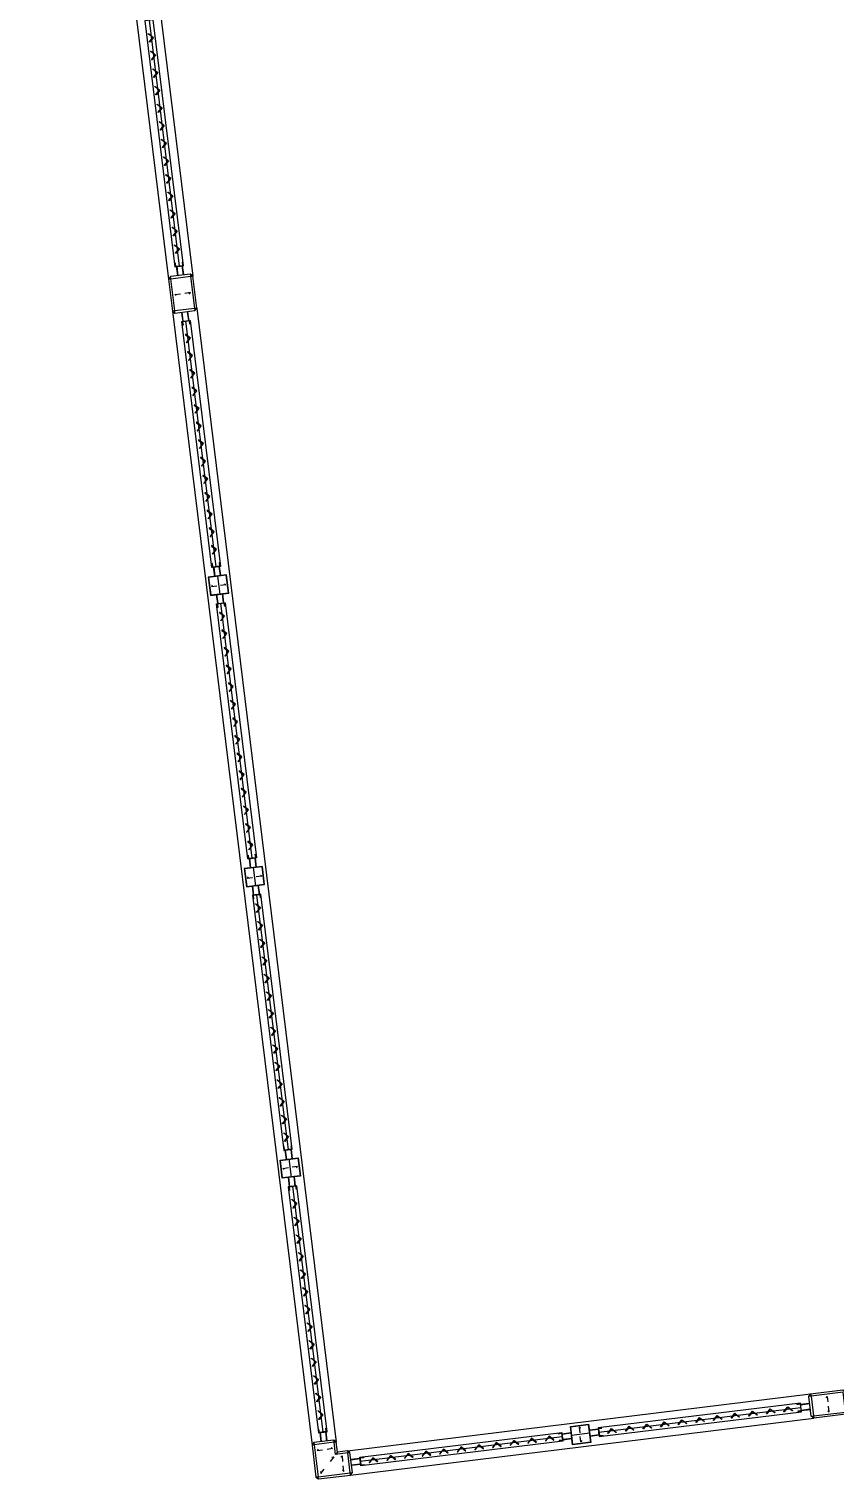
# Model space of a CAD drawing. Extents: x -15449 to 568150, y -1239737 to 53667.
# Drawn here: x 15371.554 to 15373.81, y 7574.39 to 7578.447 of the extents above; entities that cross this region are included whole.
import ezdxf

# ---------------------------------------------------------------- set-up
doc = ezdxf.new("R2010")
doc.units = 0
doc.header["$LTSCALE"] = 8
doc.layers.add('KEY PLANE', color=8, linetype='CONTINUOUS')
doc.layers.add('Title Blocks', color=255, linetype='CONTINUOUS', lineweight=9)

# ---------------------------------------------------------------- blocks, each defined once
blk = doc.blocks.new('key plane')
at = {"layer": 'KEY PLANE'}
for p, q in [((112320, -135906, -112969), (113460, -145172, -112969)), ((112519, -135882, -112988), (113658, -145148, -112988)), ((113300, -143058, -109460), (113547, -145068, -114724)), ((113523, -145071, -109460), (113529, -145121, -111800)), ((113526, -145071, -109460), (113535, -145145, -112969)), ((113529, -145121, -111800), (113532, -145145, -112969)), ((113569, -145065, -109460), (113578, -145140, -112969)), ((113572, -145065, -109460), (113578, -145114, -111800)), ((113578, -145114, -111800), (113581, -145139, -112969)), ((113492, -145434, -112988), (114631, -154701, -112988)), ((113571, -145468, -111819), (113568, -145443, -112988)), ((113580, -145517, -109479), (113571, -145443, -112988)), ((113578, -145518, -109479), (113571, -145468, -111819)), ((113624, -145512, -109479), (113615, -145437, -112988)), ((113621, -145462, -111819), (113618, -145437, -112988)), ((113627, -145511, -109479), (113621, -145462, -111819)), ((113690, -145410, -113008), (114829, -154676, -113008)), ((113849, -147524, -109479), (113602, -145514, -114743)), ((113871, -147522, -109479), (113880, -147596, -112988)), ((113874, -147521, -109479), (113883, -147596, -112988)), ((113825, -147527, -109479), (113834, -147602, -112988)), ((113828, -147527, -109479), (113837, -147601, -112988)), ((113859, -147599, -112988), (113877, -147748, -112988)), ((113861, -147825, -109479), (113852, -147751, -112988)), ((113861, -147825, -112988), (113852, -147751, -112988)), ((113864, -147825, -109479), (113855, -147750, -112988)), ((113864, -147825, -112988), (113855, -147750, -112988)), ((113908, -147819, -109479), (113899, -147745, -112988)), ((113908, -147819, -112988), (113899, -147745, -112988)), ((113911, -147819, -109479), (113902, -147745, -112988)), ((113911, -147819, -112988), (113902, -147745, -112988)), ((114142, -149906, -109479), (113886, -147822, -114743)), ((114142, -149906, -112988), (113886, -147822, -112988)), ((114117, -149909, -109479), (114127, -149984, -112988)), ((114117, -149909, -112988), (114127, -149984, -112988)), ((114120, -149909, -109479), (114130, -149984, -112988)), ((114120, -149909, -112988), (114130, -149984, -112988)), ((114151, -149981, -112988), (114170, -150130, -112988)), ((114164, -149904, -109479), (114173, -149978, -112988)), ((114164, -149904, -112988), (114173, -149978, -112988)), ((114167, -149903, -109479), (114176, -149978, -112988)), ((114167, -149903, -112988), (114176, -149978, -112988)), ((114201, -150201, -109479), (114192, -150127, -112988)), ((114201, -150201, -112988), (114192, -150127, -112988)), ((114204, -150201, -109479), (114195, -150127, -112988)), ((114204, -150201, -112988), (114195, -150127, -112988)), ((114154, -150207, -109479), (114145, -150133, -112988)), ((114154, -150207, -112988), (114145, -150133, -112988)), ((114157, -150207, -109479), (114148, -150132, -112988)), ((114157, -150207, -112988), (114148, -150132, -112988)), ((114179, -150204, -109479), (114435, -152288, -114743)), ((114179, -150204, -112988), (114435, -152288, -112988)), ((114410, -152292, -109479), (114419, -152366, -112988)), ((114410, -152292, -112988), (114419, -152366, -112988)), ((114413, -152291, -109479), (114422, -152366, -112988)), ((114413, -152291, -112988), (114422, -152366, -112988)), ((114463, -152512, -112988), (114444, -152363, -112988)), ((114457, -152286, -109479), (114466, -152360, -112988)), ((114457, -152286, -112988), (114466, -152360, -112988)), ((114460, -152285, -109479), (114469, -152360, -112988)), ((114460, -152285, -112988), (114469, -152360, -112988)), ((114447, -152589, -109479), (114438, -152515, -112988)), ((114450, -152589, -109479), (114441, -152514, -112988)), ((114472, -152586, -109479), (114719, -154596, -114743)), ((114494, -152584, -109479), (114484, -152509, -112988)), ((114497, -152583, -109479), (114487, -152509, -112988)), ((114921, -154748, -113046), (118703, -154283, -113046)), ((116973, -154596, -109537), (118623, -154393, -114781)), ((118620, -154368, -109518), (118670, -154362, -111857)), ((118621, -154371, -109518), (118695, -154362, -113027)), ((118670, -154362, -111857), (118695, -154359, -113027)), ((114945, -154946, -113027), (118728, -154481, -113027)), ((118626, -154415, -109518), (118700, -154406, -113027)), ((118626, -154418, -109518), (118676, -154412, -111857)), ((118676, -154412, -111857), (118701, -154409, -113027)), ((114694, -154599, -109479), (114700, -154649, -111819)), ((114697, -154599, -109479), (114706, -154673, -112988)), ((114741, -154593, -109479), (114750, -154668, -112988)), ((114744, -154593, -109479), (114750, -154643, -111819)), ((116675, -154633, -109537), (115025, -154835, -114781)), ((116672, -154608, -109537), (116747, -154599, -113046)), ((116673, -154611, -109537), (116747, -154602, -113046)), ((116899, -154605, -113046), (116750, -154623, -113046)), ((116970, -154571, -109537), (116896, -154580, -113046)), ((116970, -154574, -109537), (116896, -154583, -113046)), ((116976, -154618, -109537), (116901, -154627, -113046)), ((116976, -154621, -109537), (116902, -154630, -113046)), ((114700, -154649, -111819), (114703, -154674, -112988)), ((114750, -154643, -111819), (114753, -154667, -112988)), ((116678, -154654, -109537), (116753, -154645, -113046)), ((116678, -154657, -109537), (116753, -154648, -113046)), ((114839, -154758, -113008), (114824, -154778, -113008)), ((115023, -154814, -109518), (114948, -154823, -113027)), ((114973, -154817, -111857), (114948, -154820, -113027)), ((115028, -154857, -109518), (114954, -154866, -113027)), ((114979, -154866, -111857), (114954, -154869, -113027)), ((115022, -154811, -109518), (114973, -154817, -111857)), ((115028, -154860, -109518), (114979, -154866, -111857))]:
    blk.add_line(p, q, dxfattribs=at)
for points, elevation in [([(113583, -145064), (113335, -143054), (113265, -143062), (113512, -145072)], -114724), ([(113512, -145450), (113675, -145430), (113690, -145410), (113658, -145148), (113638, -145132), (113475, -145152), (113460, -145172), (113492, -145434)], -112988), ([(113640, -145150), (113672, -145412), (113510, -145432), (113477, -145170)], -112988), ([(113637, -145510), (113885, -147520), (113814, -147529), (113567, -145519)], -114743), ([(113802, -147757), (113951, -147739), (113933, -147590), (113784, -147608)], -112988), ([(113921, -147818), (114177, -149902), (114107, -149911), (113851, -147826)], -114743), ([(113921, -147818), (114177, -149902), (114107, -149911), (113851, -147826)], -112988), ([(114095, -150139), (114244, -150121), (114226, -149972), (114077, -149990)], -112988), ([(114470, -152284), (114214, -150200), (114144, -150208), (114400, -152293)], -114743), ([(114470, -152284), (114214, -150200), (114144, -150208), (114400, -152293)], -112988), ([(114370, -152372), (114519, -152354), (114537, -152503), (114388, -152521)], -112988), ([(114754, -154592), (114507, -152582), (114437, -152591), (114684, -154600)], -114743), ([(118708, -154465), (118688, -154303), (118703, -154283), (118965, -154250), (118985, -154266), (119005, -154429), (118990, -154449), (118728, -154481)], -113027), ([(118968, -154268), (118706, -154300), (118726, -154463), (118988, -154431)], -113027), ([(118619, -154358), (116969, -154561), (116977, -154631), (118628, -154428)], -114781), ([(115021, -154800), (116671, -154598), (116680, -154668), (115030, -154871)], -114781), ([(116759, -154698), (116741, -154549), (116890, -154531), (116908, -154680)], -113046), ([(114683, -154978), (114945, -154946), (114961, -154926), (114941, -154763), (114921, -154748), (114839, -154758), (114829, -154676), (114809, -154661), (114647, -154681), (114631, -154701), (114663, -154963)], -113008), ([(114923, -154765), (114824, -154778), (114812, -154678), (114649, -154698), (114681, -154960), (114943, -154928)], -113008)]:
    blk.add_lwpolyline(points, close=True, dxfattribs=dict(at, elevation=elevation))
at = {"layer": 'KEY PLANE', "ltscale": 0.1}
for points, elevation in [([(113326, -143193), (113296, -143170, -0.414214), (113296, -143167), (113296, -143166), (113336, -143197), (113305, -143237), (113305, -143236, -0.414214), (113304, -143233), (113327, -143203, 0.414214)], -112969), ([(113344, -143337), (113314, -143314, -0.414214), (113314, -143311), (113314, -143310), (113354, -143341), (113323, -143380), (113322, -143380, -0.414214), (113322, -143377), (113345, -143347, 0.414214)], -112969), ([(113361, -143481), (113332, -143458, -0.414214), (113331, -143455), (113332, -143454), (113371, -143485), (113340, -143524), (113340, -143524, -0.414214), (113340, -143521), (113363, -143491, 0.414214)], -112969), ([(113379, -143625), (113350, -143602, -0.414214), (113349, -143599), (113349, -143598), (113389, -143629), (113358, -143668), (113358, -143668, -0.414214), (113357, -143665), (113380, -143635, 0.414214)], -112969), ([(113397, -143769), (113367, -143746, -0.414214), (113367, -143743), (113367, -143742), (113407, -143773), (113376, -143812), (113375, -143812, -0.414214), (113375, -143809), (113398, -143779, 0.414214)], -112969), ([(113415, -143913), (113385, -143890, -0.414214), (113385, -143886), (113385, -143886), (113424, -143917), (113394, -143956), (113393, -143956, -0.414214), (113393, -143952), (113416, -143923, 0.414214)], -112969), ([(113432, -144057), (113403, -144034, -0.414214), (113402, -144030), (113403, -144030), (113442, -144061), (113411, -144100), (113411, -144100, -0.414214), (113410, -144096), (113433, -144067, 0.414214)], -112969), ([(113450, -144201), (113420, -144178, -0.414214), (113420, -144174), (113420, -144174), (113460, -144205), (113429, -144244), (113428, -144244, -0.414214), (113428, -144240), (113451, -144211, 0.414214)], -112969), ([(113468, -144345), (113438, -144322, -0.414214), (113438, -144318), (113438, -144318), (113477, -144349), (113447, -144388), (113446, -144388, -0.414214), (113446, -144384), (113469, -144355, 0.414214)], -112969), ([(113485, -144489), (113456, -144465, -0.414214), (113455, -144462), (113456, -144462), (113495, -144492), (113464, -144532), (113464, -144531, -0.414214), (113463, -144528), (113487, -144498, 0.414214)], -112969), ([(113503, -144633), (113473, -144609, -0.414214), (113473, -144606), (113473, -144606), (113513, -144636), (113482, -144676), (113482, -144675, -0.414214), (113481, -144672), (113504, -144642, 0.414214)], -112969), ([(113521, -144776), (113491, -144753, -0.414214), (113491, -144750), (113491, -144749), (113530, -144780), (113500, -144820), (113499, -144819, -0.414214), (113499, -144816), (113522, -144786, 0.414214)], -112969), ([(113538, -144920), (113509, -144897, -0.414214), (113508, -144894), (113509, -144893), (113548, -144924), (113517, -144964), (113517, -144963, -0.414214), (113516, -144960), (113540, -144930, 0.414214)], -112969), ([(113517, -145069, 0.414214), (113520, -145071), (113575, -145064, 0.414214), (113577, -145062), (113574, -145034), (113572, -145035), (113575, -145062, -0.414214), (113574, -145063), (113520, -145070, -0.414214), (113519, -145069), (113516, -145042), (113514, -145042)], -114724), ([(113573, -145521, -0.414214), (113575, -145518), (113630, -145511, -0.414214), (113632, -145513), (113636, -145541), (113634, -145541), (113631, -145514, 0.414214), (113630, -145513), (113575, -145519, 0.414214), (113574, -145521), (113578, -145548), (113576, -145548)], -114743), ([(113629, -145660), (113606, -145689, 0.414214), (113607, -145693), (113607, -145693), (113638, -145654), (113598, -145623), (113598, -145623, 0.414214), (113598, -145627), (113628, -145650, -0.414214)], -112988), ([(113647, -145804), (113624, -145833, 0.414214), (113624, -145837), (113625, -145837), (113656, -145798), (113616, -145767), (113616, -145767, 0.414214), (113616, -145771), (113646, -145794, -0.414214)], -112988), ([(113665, -145948), (113642, -145977, 0.414214), (113642, -145981), (113642, -145981), (113673, -145942), (113634, -145911), (113633, -145911, 0.414214), (113634, -145915), (113663, -145938, -0.414214)], -112988), ([(113682, -146091), (113659, -146121, 0.414214), (113660, -146124), (113660, -146125), (113691, -146085), (113651, -146055), (113651, -146055, 0.414214), (113652, -146058), (113681, -146082, -0.414214)], -112988), ([(113700, -146235), (113677, -146265, 0.414214), (113677, -146268), (113678, -146269), (113709, -146229), (113669, -146199), (113669, -146199, 0.414214), (113669, -146202), (113699, -146226, -0.414214)], -112988), ([(113718, -146379), (113695, -146409, 0.414214), (113695, -146412), (113696, -146413), (113726, -146373), (113687, -146342), (113687, -146343, 0.414214), (113687, -146346), (113717, -146369, -0.414214)], -112988), ([(113735, -146523), (113712, -146553, 0.414214), (113713, -146556), (113713, -146557), (113744, -146517), (113705, -146486), (113704, -146487, 0.414214), (113705, -146490), (113734, -146513, -0.414214)], -112988), ([(113753, -146667), (113730, -146697, 0.414214), (113730, -146700), (113731, -146700), (113762, -146661), (113722, -146630), (113722, -146631, 0.414214), (113722, -146634), (113752, -146657, -0.414214)], -112988), ([(113771, -146811), (113748, -146841, 0.414214), (113748, -146844), (113749, -146844), (113779, -146805), (113740, -146774), (113740, -146775, 0.414214), (113740, -146778), (113770, -146801, -0.414214)], -112988), ([(113789, -146955), (113765, -146985, 0.414214), (113766, -146988), (113766, -146988), (113797, -146949), (113758, -146918), (113757, -146919, 0.414214), (113758, -146922), (113787, -146945, -0.414214)], -112988), ([(113806, -147099), (113783, -147129, 0.414214), (113784, -147132), (113784, -147132), (113815, -147093), (113775, -147062), (113775, -147063, 0.414214), (113775, -147066), (113805, -147089, -0.414214)], -112988), ([(113824, -147243), (113801, -147272, 0.414214), (113801, -147276), (113802, -147276), (113832, -147237), (113793, -147206), (113793, -147206, 0.414214), (113793, -147210), (113823, -147233, -0.414214)], -112988), ([(113842, -147387), (113818, -147416, 0.414214), (113819, -147420), (113819, -147420), (113850, -147381), (113811, -147350), (113810, -147350, 0.414214), (113811, -147354), (113840, -147377, -0.414214)], -112988), ([(113819, -147525, 0.414214), (113822, -147528), (113877, -147521, 0.414214), (113879, -147518), (113876, -147491), (113874, -147491), (113877, -147518, -0.414214), (113876, -147519), (113822, -147526, -0.414214), (113821, -147525), (113818, -147498), (113816, -147498)], -114743), ([(113857, -147828, -0.414214), (113859, -147825), (113913, -147819, -0.414214), (113916, -147821), (113919, -147848), (113918, -147848), (113915, -147821, 0.414214), (113913, -147820), (113859, -147827, 0.414214), (113858, -147828), (113862, -147855), (113860, -147856)], -114743), ([(113857, -147828, -0.414214), (113859, -147825), (113913, -147819, -0.414214), (113916, -147821), (113919, -147848), (113918, -147848), (113915, -147821, 0.414214), (113913, -147820), (113859, -147827, 0.414214), (113858, -147828), (113862, -147855), (113860, -147856)], -112988), ([(113909, -147933), (113886, -147962, 0.414214), (113886, -147966), (113886, -147966), (113917, -147927), (113878, -147896), (113877, -147896, 0.414214), (113878, -147900), (113908, -147923, -0.414214)], -114743), ([(113926, -148077), (113903, -148106, 0.414214), (113904, -148110), (113904, -148110), (113935, -148070), (113896, -148040), (113895, -148040, 0.414214), (113896, -148044), (113925, -148067, -0.414214)], -114743), ([(113926, -148077), (113903, -148106, 0.414214), (113904, -148110), (113904, -148110), (113935, -148070), (113896, -148040), (113895, -148040, 0.414214), (113896, -148044), (113925, -148067, -0.414214)], -112988), ([(113944, -148220), (113921, -148250, 0.414214), (113921, -148253), (113922, -148254), (113953, -148214), (113913, -148184), (113913, -148184, 0.414214), (113913, -148187), (113943, -148211, -0.414214)], -114743), ([(113944, -148220), (113921, -148250, 0.414214), (113921, -148253), (113922, -148254), (113953, -148214), (113913, -148184), (113913, -148184, 0.414214), (113913, -148187), (113943, -148211, -0.414214)], -112988), ([(113962, -148364), (113939, -148394, 0.414214), (113939, -148397), (113940, -148398), (113970, -148358), (113931, -148328), (113931, -148328, 0.414214), (113931, -148331), (113961, -148355, -0.414214)], -114743), ([(113962, -148364), (113939, -148394, 0.414214), (113939, -148397), (113940, -148398), (113970, -148358), (113931, -148328), (113931, -148328, 0.414214), (113931, -148331), (113961, -148355, -0.414214)], -112988), ([(113980, -148508), (113956, -148538, 0.414214), (113957, -148541), (113957, -148542), (113988, -148502), (113949, -148471), (113948, -148472, 0.414214), (113949, -148475), (113978, -148498, -0.414214)], -114743), ([(113980, -148508), (113956, -148538, 0.414214), (113957, -148541), (113957, -148542), (113988, -148502), (113949, -148471), (113948, -148472, 0.414214), (113949, -148475), (113978, -148498, -0.414214)], -112988), ([(113997, -148652), (113974, -148682, 0.414214), (113974, -148685), (113975, -148686), (114006, -148646), (113966, -148615), (113966, -148616, 0.414214), (113966, -148619), (113996, -148642, -0.414214)], -114743), ([(113997, -148652), (113974, -148682, 0.414214), (113974, -148685), (113975, -148686), (114006, -148646), (113966, -148615), (113966, -148616, 0.414214), (113966, -148619), (113996, -148642, -0.414214)], -112988), ([(114015, -148796), (113992, -148826, 0.414214), (113992, -148829), (113993, -148829), (114023, -148790), (113984, -148759), (113984, -148760, 0.414214), (113984, -148763), (114014, -148786, -0.414214)], -114743), ([(114015, -148796), (113992, -148826, 0.414214), (113992, -148829), (113993, -148829), (114023, -148790), (113984, -148759), (113984, -148760, 0.414214), (113984, -148763), (114014, -148786, -0.414214)], -112988), ([(114033, -148940), (114009, -148970, 0.414214), (114010, -148973), (114010, -148973), (114041, -148934), (114002, -148903), (114001, -148904, 0.414214), (114002, -148907), (114031, -148930, -0.414214)], -114743), ([(114033, -148940), (114009, -148970, 0.414214), (114010, -148973), (114010, -148973), (114041, -148934), (114002, -148903), (114001, -148904, 0.414214), (114002, -148907), (114031, -148930, -0.414214)], -112988), ([(114050, -149084), (114027, -149114, 0.414214), (114028, -149117), (114028, -149117), (114059, -149078), (114019, -149047), (114019, -149048, 0.414214), (114019, -149051), (114049, -149074, -0.414214)], -114743), ([(114050, -149084), (114027, -149114, 0.414214), (114028, -149117), (114028, -149117), (114059, -149078), (114019, -149047), (114019, -149048, 0.414214), (114019, -149051), (114049, -149074, -0.414214)], -112988), ([(114068, -149228), (114045, -149257, 0.414214), (114045, -149261), (114046, -149261), (114076, -149222), (114037, -149191), (114037, -149192, 0.414214), (114037, -149195), (114067, -149218, -0.414214)], -114743), ([(114068, -149228), (114045, -149257, 0.414214), (114045, -149261), (114046, -149261), (114076, -149222), (114037, -149191), (114037, -149192, 0.414214), (114037, -149195), (114067, -149218, -0.414214)], -112988), ([(114086, -149372), (114063, -149401, 0.414214), (114063, -149405), (114063, -149405), (114094, -149366), (114055, -149335), (114054, -149335, 0.414214), (114055, -149339), (114084, -149362, -0.414214)], -114743), ([(114086, -149372), (114063, -149401, 0.414214), (114063, -149405), (114063, -149405), (114094, -149366), (114055, -149335), (114054, -149335, 0.414214), (114055, -149339), (114084, -149362, -0.414214)], -112988), ([(114103, -149516), (114080, -149545, 0.414214), (114081, -149549), (114081, -149549), (114112, -149510), (114072, -149479), (114072, -149479, 0.414214), (114073, -149483), (114102, -149506, -0.414214)], -114743), ([(114103, -149516), (114080, -149545, 0.414214), (114081, -149549), (114081, -149549), (114112, -149510), (114072, -149479), (114072, -149479, 0.414214), (114073, -149483), (114102, -149506, -0.414214)], -112988), ([(114121, -149660), (114098, -149689, 0.414214), (114098, -149693), (114099, -149693), (114130, -149654), (114090, -149623), (114090, -149623, 0.414214), (114090, -149627), (114120, -149650, -0.414214)], -114743), ([(114121, -149660), (114098, -149689, 0.414214), (114098, -149693), (114099, -149693), (114130, -149654), (114090, -149623), (114090, -149623, 0.414214), (114090, -149627), (114120, -149650, -0.414214)], -112988), ([(114139, -149804), (114116, -149833, 0.414214), (114116, -149837), (114116, -149837), (114147, -149797), (114108, -149767), (114107, -149767, 0.414214), (114108, -149771), (114138, -149794, -0.414214)], -114743), ([(114139, -149804), (114116, -149833, 0.414214), (114116, -149837), (114116, -149837), (114147, -149797), (114108, -149767), (114107, -149767, 0.414214), (114108, -149771), (114138, -149794, -0.414214)], -112988), ([(114112, -149907, 0.414214), (114115, -149910), (114169, -149903, 0.414214), (114172, -149900), (114168, -149873), (114167, -149873), (114170, -149900, -0.414214), (114169, -149901), (114115, -149908, -0.414214), (114114, -149907), (114110, -149880), (114109, -149880)], -114743), ([(114112, -149907, 0.414214), (114115, -149910), (114169, -149903, 0.414214), (114172, -149900), (114168, -149873), (114167, -149873), (114170, -149900, -0.414214), (114169, -149901), (114115, -149908, -0.414214), (114114, -149907), (114110, -149880), (114109, -149880)], -112988), ([(114149, -150210, -0.414214), (114152, -150208), (114206, -150201, -0.414214), (114209, -150203), (114212, -150230), (114211, -150230), (114207, -150203, 0.414214), (114206, -150202), (114152, -150209, 0.414214), (114151, -150210), (114154, -150237), (114153, -150238)], -114743), ([(114149, -150210, -0.414214), (114152, -150208), (114206, -150201, -0.414214), (114209, -150203), (114212, -150230), (114211, -150230), (114207, -150203, 0.414214), (114206, -150202), (114152, -150209, 0.414214), (114151, -150210), (114154, -150237), (114153, -150238)], -112988), ([(114200, -150305), (114171, -150282, -0.414214), (114170, -150278), (114171, -150278), (114210, -150309), (114179, -150348), (114179, -150348, -0.414214), (114178, -150344), (114202, -150315, 0.414214)], -114743), ([(114200, -150305), (114171, -150282, -0.414214), (114170, -150278), (114171, -150278), (114210, -150309), (114179, -150348), (114179, -150348, -0.414214), (114178, -150344), (114202, -150315, 0.414214)], -112988), ([(114218, -150449), (114188, -150426, -0.414214), (114188, -150422), (114188, -150422), (114228, -150453), (114197, -150492), (114197, -150492, -0.414214), (114196, -150488), (114219, -150459, 0.414214)], -114743), ([(114218, -150449), (114188, -150426, -0.414214), (114188, -150422), (114188, -150422), (114228, -150453), (114197, -150492), (114197, -150492, -0.414214), (114196, -150488), (114219, -150459, 0.414214)], -112988), ([(114236, -150593), (114206, -150570, -0.414214), (114206, -150566), (114206, -150566), (114245, -150596), (114215, -150636), (114214, -150635, -0.414214), (114214, -150632), (114237, -150602, 0.414214)], -114743), ([(114236, -150593), (114206, -150570, -0.414214), (114206, -150566), (114206, -150566), (114245, -150596), (114215, -150636), (114214, -150635, -0.414214), (114214, -150632), (114237, -150602, 0.414214)], -112988), ([(114253, -150737), (114224, -150713, -0.414214), (114223, -150710), (114224, -150710), (114263, -150740), (114232, -150780), (114232, -150779, -0.414214), (114232, -150776), (114255, -150746, 0.414214)], -114743), ([(114253, -150737), (114224, -150713, -0.414214), (114223, -150710), (114224, -150710), (114263, -150740), (114232, -150780), (114232, -150779, -0.414214), (114232, -150776), (114255, -150746, 0.414214)], -112988), ([(114271, -150881), (114242, -150857, -0.414214), (114241, -150854), (114241, -150854), (114281, -150884), (114250, -150924), (114250, -150923, -0.414214), (114249, -150920), (114272, -150890, 0.414214)], -114743), ([(114271, -150881), (114242, -150857, -0.414214), (114241, -150854), (114241, -150854), (114281, -150884), (114250, -150924), (114250, -150923, -0.414214), (114249, -150920), (114272, -150890, 0.414214)], -112988), ([(114289, -151024), (114259, -151001, -0.414214), (114259, -150998), (114259, -150997), (114299, -151028), (114268, -151068), (114267, -151067, -0.414214), (114267, -151064), (114290, -151034, 0.414214)], -114743), ([(114289, -151024), (114259, -151001, -0.414214), (114259, -150998), (114259, -150997), (114299, -151028), (114268, -151068), (114267, -151067, -0.414214), (114267, -151064), (114290, -151034, 0.414214)], -112988), ([(114307, -151168), (114277, -151145, -0.414214), (114276, -151142), (114277, -151141), (114316, -151172), (114285, -151212), (114285, -151211, -0.414214), (114285, -151208), (114308, -151178, 0.414214)], -114743), ([(114307, -151168), (114277, -151145, -0.414214), (114276, -151142), (114277, -151141), (114316, -151172), (114285, -151212), (114285, -151211, -0.414214), (114285, -151208), (114308, -151178, 0.414214)], -112988), ([(114324, -151312), (114295, -151289, -0.414214), (114294, -151286), (114295, -151285), (114334, -151316), (114303, -151355), (114303, -151355, -0.414214), (114302, -151352), (114325, -151322, 0.414214)], -114743), ([(114324, -151312), (114295, -151289, -0.414214), (114294, -151286), (114295, -151285), (114334, -151316), (114303, -151355), (114303, -151355, -0.414214), (114302, -151352), (114325, -151322, 0.414214)], -112988), ([(114342, -151456), (114312, -151433, -0.414214), (114312, -151430), (114312, -151429), (114352, -151460), (114321, -151499), (114320, -151499, -0.414214), (114320, -151496), (114343, -151466, 0.414214)], -114743), ([(114342, -151456), (114312, -151433, -0.414214), (114312, -151430), (114312, -151429), (114352, -151460), (114321, -151499), (114320, -151499, -0.414214), (114320, -151496), (114343, -151466, 0.414214)], -112988), ([(114360, -151600), (114330, -151577, -0.414214), (114330, -151574), (114330, -151573), (114369, -151604), (114339, -151643), (114338, -151643, -0.414214), (114338, -151640), (114361, -151610, 0.414214)], -114743), ([(114360, -151600), (114330, -151577, -0.414214), (114330, -151574), (114330, -151573), (114369, -151604), (114339, -151643), (114338, -151643, -0.414214), (114338, -151640), (114361, -151610, 0.414214)], -112988), ([(114377, -151744), (114348, -151721, -0.414214), (114347, -151717), (114348, -151717), (114387, -151748), (114356, -151787), (114356, -151787, -0.414214), (114355, -151783), (114379, -151754, 0.414214)], -114743), ([(114377, -151744), (114348, -151721, -0.414214), (114347, -151717), (114348, -151717), (114387, -151748), (114356, -151787), (114356, -151787, -0.414214), (114355, -151783), (114379, -151754, 0.414214)], -112988), ([(114395, -151888), (114365, -151865, -0.414214), (114365, -151861), (114365, -151861), (114405, -151892), (114374, -151931), (114373, -151931, -0.414214), (114373, -151927), (114396, -151898, 0.414214)], -114743), ([(114395, -151888), (114365, -151865, -0.414214), (114365, -151861), (114365, -151861), (114405, -151892), (114374, -151931), (114373, -151931, -0.414214), (114373, -151927), (114396, -151898, 0.414214)], -112988), ([(114413, -152032), (114383, -152009, -0.414214), (114383, -152005), (114383, -152005), (114422, -152036), (114392, -152075), (114391, -152075, -0.414214), (114391, -152071), (114414, -152042, 0.414214)], -114743), ([(114413, -152032), (114383, -152009, -0.414214), (114383, -152005), (114383, -152005), (114422, -152036), (114392, -152075), (114391, -152075, -0.414214), (114391, -152071), (114414, -152042, 0.414214)], -112988), ([(114430, -152176), (114401, -152153, -0.414214), (114400, -152149), (114401, -152149), (114440, -152180), (114409, -152219), (114409, -152219, -0.414214), (114408, -152215), (114432, -152186, 0.414214)], -114743), ([(114405, -152290, 0.414214), (114408, -152292), (114462, -152285, 0.414214), (114465, -152282), (114461, -152255), (114460, -152255), (114463, -152282, -0.414214), (114462, -152284), (114408, -152290, -0.414214), (114407, -152289), (114403, -152262), (114402, -152262)], -114743), ([(114405, -152290, 0.414214), (114408, -152292), (114462, -152285, 0.414214), (114465, -152282), (114461, -152255), (114460, -152255), (114463, -152282, -0.414214), (114462, -152284), (114408, -152290, -0.414214), (114407, -152289), (114403, -152262), (114402, -152262)], -112988), ([(114442, -152592, -0.414214), (114445, -152590), (114499, -152583, -0.414214), (114502, -152585), (114505, -152612), (114504, -152613), (114500, -152585, 0.414214), (114499, -152584), (114445, -152591, 0.414214), (114444, -152592), (114447, -152619), (114446, -152620)], -114743), ([(114497, -152722), (114468, -152698, -0.414214), (114467, -152695), (114468, -152695), (114507, -152725), (114476, -152765), (114476, -152764, -0.414214), (114476, -152761), (114499, -152731, 0.414214)], -112988), ([(114515, -152866), (114486, -152842, -0.414214), (114485, -152839), (114486, -152839), (114525, -152869), (114494, -152909), (114494, -152908, -0.414214), (114493, -152905), (114516, -152875, 0.414214)], -112988), ([(114533, -153009), (114503, -152986, -0.414214), (114503, -152983), (114503, -152982), (114543, -153013), (114512, -153053), (114511, -153052, -0.414214), (114511, -153049), (114534, -153019, 0.414214)], -112988), ([(114551, -153153), (114521, -153130, -0.414214), (114521, -153127), (114521, -153126), (114560, -153157), (114530, -153197), (114529, -153196, -0.414214), (114529, -153193), (114552, -153163, 0.414214)], -112988), ([(114568, -153297), (114539, -153274, -0.414214), (114538, -153271), (114539, -153270), (114578, -153301), (114547, -153341), (114547, -153340, -0.414214), (114546, -153337), (114569, -153307, 0.414214)], -112988), ([(114586, -153441), (114556, -153418, -0.414214), (114556, -153415), (114556, -153414), (114596, -153445), (114565, -153484), (114564, -153484, -0.414214), (114564, -153481), (114587, -153451, 0.414214)], -112988), ([(114604, -153585), (114574, -153562, -0.414214), (114574, -153559), (114574, -153558), (114613, -153589), (114583, -153628), (114582, -153628, -0.414214), (114582, -153625), (114605, -153595, 0.414214)], -112988), ([(114621, -153729), (114592, -153706, -0.414214), (114591, -153703), (114592, -153702), (114631, -153733), (114600, -153772), (114600, -153772, -0.414214), (114599, -153769), (114623, -153739, 0.414214)], -112988), ([(114639, -153873), (114609, -153850, -0.414214), (114609, -153846), (114609, -153846), (114649, -153877), (114618, -153916), (114618, -153916, -0.414214), (114617, -153912), (114640, -153883, 0.414214)], -112988), ([(114657, -154017), (114627, -153994, -0.414214), (114627, -153990), (114627, -153990), (114666, -154021), (114636, -154060), (114635, -154060, -0.414214), (114635, -154056), (114658, -154027, 0.414214)], -112988), ([(114674, -154161), (114645, -154138, -0.414214), (114644, -154134), (114645, -154134), (114684, -154165), (114653, -154204), (114653, -154204, -0.414214), (114652, -154200), (114676, -154171, 0.414214)], -112988), ([(114692, -154305), (114662, -154282, -0.414214), (114662, -154278), (114662, -154278), (114702, -154309), (114671, -154348), (114671, -154348, -0.414214), (114670, -154344), (114693, -154315, 0.414214)], -112988), ([(118512, -154398), (118489, -154427, -0.414214), (118485, -154428), (118485, -154427), (118516, -154388), (118555, -154419), (118555, -154419, -0.414214), (118551, -154420), (118522, -154397, 0.414214)], -114781), ([(118624, -154423, 0.414214), (118627, -154420), (118620, -154366, 0.414214), (118617, -154364), (118590, -154367), (118590, -154369), (118617, -154365, -0.414214), (118618, -154366), (118625, -154421, -0.414214), (118624, -154422), (118597, -154425), (118597, -154427)], -114781), ([(114710, -154449), (114680, -154425, -0.414214), (114680, -154422), (114680, -154422), (114720, -154452), (114689, -154492), (114688, -154491, -0.414214), (114688, -154488), (114711, -154458, 0.414214)], -112988), ([(117504, -154522), (117481, -154551, -0.414214), (117478, -154552), (117477, -154551), (117508, -154512), (117548, -154543), (117547, -154543, -0.414214), (117544, -154544), (117514, -154520, 0.414214)], -114781), ([(117648, -154504), (117625, -154534, -0.414214), (117622, -154534), (117621, -154534), (117652, -154494), (117691, -154525), (117691, -154525, -0.414214), (117688, -154526), (117658, -154503, 0.414214)], -114781), ([(117792, -154486), (117769, -154516, -0.414214), (117766, -154516), (117765, -154516), (117796, -154476), (117835, -154507), (117835, -154508, -0.414214), (117832, -154508), (117802, -154485, 0.414214)], -114781), ([(117936, -154469), (117913, -154498, -0.414214), (117910, -154499), (117909, -154498), (117940, -154459), (117979, -154490), (117979, -154490, -0.414214), (117976, -154490), (117946, -154467, 0.414214)], -114781), ([(118080, -154451), (118057, -154480, -0.414214), (118053, -154481), (118053, -154481), (118084, -154441), (118123, -154472), (118123, -154472, -0.414214), (118119, -154473), (118090, -154450, 0.414214)], -114781), ([(118224, -154433), (118201, -154463, -0.414214), (118197, -154463), (118197, -154463), (118228, -154423), (118267, -154454), (118267, -154455, -0.414214), (118263, -154455), (118234, -154432, 0.414214)], -114781), ([(118368, -154415), (118345, -154445, -0.414214), (118341, -154445), (118341, -154445), (118372, -154406), (118411, -154436), (118411, -154437, -0.414214), (118407, -154437), (118378, -154414, 0.414214)], -114781), ([(114689, -154597, 0.414214), (114692, -154599), (114746, -154593, 0.414214), (114748, -154590), (114745, -154563), (114743, -154563), (114747, -154590, -0.414214), (114746, -154591), (114691, -154598, -0.414214), (114690, -154597), (114687, -154570), (114685, -154570)], -114743), ([(116574, -154636), (116603, -154659, 0.414214), (116607, -154659), (116607, -154658), (116568, -154627), (116537, -154667), (116537, -154667, 0.414214), (116541, -154667), (116564, -154637, -0.414214)], -114781), ([(116676, -154663, 0.414214), (116679, -154660), (116672, -154605, 0.414214), (116669, -154603), (116642, -154607), (116642, -154608), (116669, -154605, -0.414214), (116670, -154606), (116677, -154660, -0.414214), (116676, -154661), (116649, -154664), (116649, -154666)], -114801), ([(116979, -154625, -0.414214), (116977, -154623), (116970, -154569, -0.414214), (116972, -154566), (116999, -154563), (116999, -154564), (116972, -154568, 0.414214), (116971, -154569), (116978, -154623, 0.414214), (116979, -154624), (117006, -154621), (117007, -154622)], -114801), ([(117073, -154575), (117049, -154604, -0.414214), (117046, -154605), (117046, -154604), (117076, -154565), (117116, -154596), (117115, -154596, -0.414214), (117112, -154597), (117082, -154573, 0.414214)], -114781), ([(117217, -154557), (117193, -154587, -0.414214), (117190, -154587), (117190, -154587), (117220, -154547), (117260, -154578), (117259, -154579, -0.414214), (117256, -154579), (117226, -154556, 0.414214)], -114781), ([(117360, -154539), (117337, -154569, -0.414214), (117334, -154569), (117333, -154569), (117364, -154530), (117404, -154560), (117403, -154561, -0.414214), (117400, -154561), (117370, -154538, 0.414214)], -114781), ([(115566, -154760), (115596, -154783, 0.414214), (115599, -154783), (115600, -154782), (115560, -154751), (115530, -154791), (115530, -154791, 0.414214), (115533, -154791), (115557, -154761, -0.414214)], -114781), ([(115710, -154742), (115740, -154765, 0.414214), (115743, -154765), (115744, -154764), (115704, -154734), (115673, -154773), (115674, -154773, 0.414214), (115677, -154773), (115700, -154743, -0.414214)], -114781), ([(115854, -154724), (115884, -154748, 0.414214), (115887, -154747), (115888, -154747), (115848, -154716), (115817, -154755), (115818, -154756, 0.414214), (115821, -154755), (115844, -154726, -0.414214)], -114781), ([(115998, -154707), (116028, -154730, 0.414214), (116031, -154730), (116031, -154729), (115992, -154698), (115961, -154738), (115962, -154738, 0.414214), (115965, -154738), (115988, -154708, -0.414214)], -114781), ([(116142, -154689), (116172, -154712, 0.414214), (116175, -154712), (116175, -154711), (116136, -154681), (116105, -154720), (116106, -154720, 0.414214), (116109, -154720), (116132, -154690, -0.414214)], -114781), ([(116286, -154671), (116316, -154695, 0.414214), (116319, -154694), (116319, -154694), (116280, -154663), (116249, -154702), (116250, -154703, 0.414214), (116253, -154702), (116276, -154673, -0.414214)], -114781), ([(116430, -154654), (116459, -154677, 0.414214), (116463, -154676), (116463, -154676), (116424, -154645), (116393, -154685), (116393, -154685, 0.414214), (116397, -154685), (116420, -154655, -0.414214)], -114781), ([(115032, -154865, -0.414214), (115029, -154863), (115022, -154808, -0.414214), (115024, -154805), (115051, -154802), (115052, -154804), (115024, -154807, 0.414214), (115024, -154808), (115030, -154862, 0.414214), (115031, -154863), (115059, -154860), (115059, -154862)], -114781), ([(115135, -154813), (115164, -154836, 0.414214), (115168, -154836), (115168, -154835), (115129, -154804), (115098, -154844), (115098, -154844, 0.414214), (115102, -154844), (115125, -154814, -0.414214)], -114781), ([(115279, -154795), (115308, -154818, 0.414214), (115312, -154818), (115312, -154817), (115272, -154787), (115242, -154826), (115242, -154826, 0.414214), (115246, -154826), (115269, -154796, -0.414214)], -114781), ([(115422, -154778), (115452, -154801, 0.414214), (115455, -154800), (115456, -154800), (115416, -154769), (115386, -154808), (115386, -154809, 0.414214), (115389, -154808), (115413, -154779, -0.414214)], -114781)]:
    blk.add_lwpolyline(points, format="xyb", close=True, dxfattribs=dict(at, elevation=elevation))
at = {"layer": 'KEY PLANE'}
for points, elevation in [([(113460, -145172), (113477, -145170), (113475, -145152)], -112988), ([(113638, -145132), (113640, -145150), (113658, -145148)], -112988), ([(113523, -145308), (113512, -145299), (113557, -145293)], -112988), ([(113629, -145295), (113638, -145283), (113593, -145289)], -112988), ([(113512, -145450), (113510, -145432), (113492, -145434)], -112988), ([(113690, -145410), (113672, -145412), (113675, -145430)], -112988), ([(113817, -147674), (113809, -147685), (113853, -147680)], -112988), ([(113917, -147662), (113928, -147671), (113883, -147676)], -112988), ([(114110, -150056), (114102, -150068), (114146, -150062)], -112988), ([(114210, -150044), (114221, -150053), (114176, -150058)], -112988), ([(114404, -152448), (114393, -152440), (114438, -152434)], -112988), ([(114504, -152436), (114512, -152425), (114468, -152431)], -112988), ([(118703, -154283), (118706, -154300), (118688, -154303)], -113027), ([(118830, -154314), (118839, -154303), (118844, -154347)], -113027), ([(118843, -154420), (118854, -154429), (118849, -154384)], -113027), ([(118708, -154465), (118726, -154463), (118728, -154481)], -113027), ([(116823, -154564), (116812, -154555), (116817, -154600)], -113046), ([(116835, -154663), (116827, -154674), (116821, -154630)], -113046), ([(114647, -154681), (114649, -154698), (114631, -154701)], -113008), ([(114682, -154735), (114673, -154746), (114718, -154740)], -113008), ([(114788, -154722), (114799, -154730), (114755, -154736)], -113008), ([(114829, -154676), (114812, -154678), (114809, -154661)], -113008), ([(114921, -154748), (114923, -154765), (114941, -154763)], -113008), ([(114794, -154800), (114808, -154798), (114780, -154834)], -113008), ([(114867, -154801), (114876, -154790), (114881, -154835)], -113008), ([(114880, -154907), (114891, -154916), (114886, -154871)], -113008), ([(114683, -154978), (114681, -154960), (114663, -154963)], -113008), ([(114701, -154918), (114703, -154932), (114731, -154897)], -113008), ([(114945, -154946), (114943, -154928), (114961, -154926)], -113008)]:
    blk.add_lwpolyline(points, dxfattribs=dict(at, elevation=elevation))
at = {"layer": 'KEY PLANE', "ltscale": 0.2}
for points, elevation in [([(113805, -147753), (113948, -147736), (113930, -147593), (113787, -147611)], -112988), ([(114098, -150136), (114241, -150118), (114223, -149975), (114080, -149993)], -112988), ([(114373, -152375), (114516, -152357), (114534, -152500), (114391, -152518)], -112988), ([(116762, -154695), (116744, -154552), (116887, -154534), (116905, -154677)], -113046)]:
    blk.add_lwpolyline(points, close=True, dxfattribs=dict(at, elevation=elevation))

msp = doc.modelspace()

# ---------------------------------------------------------------- block references
at = {"layer": 'Title Blocks', "xscale": 0.0003423013878597064, "yscale": 0.0003423013878597064, "zscale": 0.0003423013878597064}
msp.add_blockref('key plane', (15333.1067, 7627.4397), dxfattribs=at)

doc.saveas('drawing.dxf')
